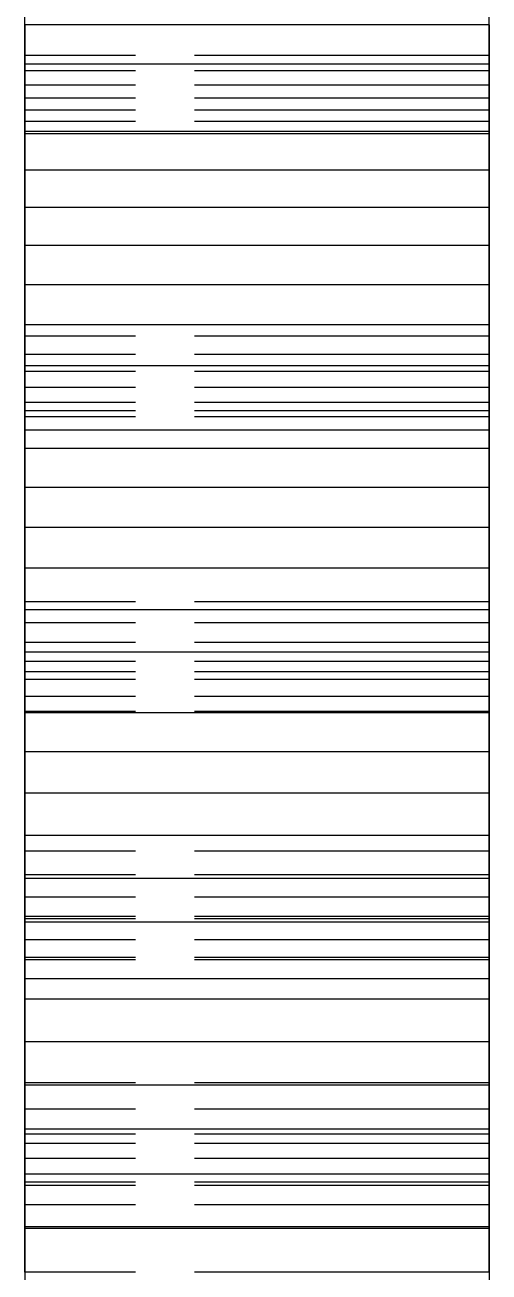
# Model space of a CAD drawing. Header units: millimetres. Extents: x -25 to 154, y -46 to 51.
# Drawn here: x 46 to 48, y -18.64 to -13.27 of the extents above; entities that cross this region are included whole.
import ezdxf

# ---------------------------------------------------------------- set-up
doc = ezdxf.new("R2010")
doc.units = ezdxf.units.MM
doc.linetypes.add('DASHED', pattern=[1.524, 1.27, -0.254])
doc.layers.add('HIDDEN', color=8, linetype='DASHED')
doc.layers.add('VISIBLE', color=7, linetype='CONTINUOUS')

msp = doc.modelspace()

# ---------------------------------------------------------------- linework, layer by layer
at = {"layer": 'HIDDEN'}
for points in [[(45.99936, -13.26827), (45.99936, -13.43748)], [(47.99936, -13.26827), (47.99936, -13.43748)], [(45.99936, -13.39944), (45.99936, -13.46561)], [(45.99936, -13.72725), (45.99936, -13.39944)], [(45.99936, -13.39944), (45.99936, -13.73739)], [(45.99936, -13.46561), (45.99936, -13.39944)], [(47.99936, -13.39944), (45.99936, -13.39944)], [(47.99936, -13.39944), (45.99936, -13.39944)], [(47.99936, -13.39944), (47.99936, -13.46561)], [(47.99936, -13.72725), (47.99936, -13.39944)], [(47.99936, -13.39944), (47.99936, -13.73739)], [(47.99936, -13.46561), (47.99936, -13.39944)], [(45.99936, -13.43748), (45.99936, -13.72725)], [(47.99936, -13.43748), (45.99936, -13.43748)], [(45.99936, -13.46561), (45.99936, -13.52682)], [(45.99936, -13.52682), (45.99936, -13.46561)], [(47.99936, -13.46561), (45.99936, -13.46561)], [(47.99936, -13.46561), (45.99936, -13.46561)], [(47.99936, -13.43748), (47.99936, -13.72725)], [(47.99936, -13.46561), (47.99936, -13.52682)], [(47.99936, -13.52682), (47.99936, -13.46561)], [(45.99936, -13.52682), (45.99936, -13.5834)], [(45.99936, -13.5834), (45.99936, -13.52682)], [(47.99936, -13.52682), (45.99936, -13.52682)], [(47.99936, -13.52682), (45.99936, -13.52682)], [(47.99936, -13.52682), (47.99936, -13.5834)], [(47.99936, -13.5834), (47.99936, -13.52682)], [(45.99936, -13.5834), (45.99936, -13.63555)], [(45.99936, -13.63555), (45.99936, -13.5834)], [(47.99936, -13.5834), (45.99936, -13.5834)], [(47.99936, -13.5834), (45.99936, -13.5834)], [(47.99936, -13.5834), (47.99936, -13.63555)], [(47.99936, -13.63555), (47.99936, -13.5834)], [(45.99936, -13.63555), (45.99936, -13.68345)], [(45.99936, -13.68345), (45.99936, -13.63555)], [(47.99936, -13.63555), (45.99936, -13.63555)], [(47.99936, -13.63555), (45.99936, -13.63555)], [(45.99936, -13.68345), (45.99936, -13.72725)], [(45.99936, -13.72725), (45.99936, -13.68345)], [(47.99936, -13.68345), (45.99936, -13.68345)], [(47.99936, -13.68345), (45.99936, -13.68345)], [(47.99936, -13.63555), (47.99936, -13.68345)], [(47.99936, -13.68345), (47.99936, -13.63555)], [(47.99936, -13.68345), (47.99936, -13.72725)], [(47.99936, -13.72725), (47.99936, -13.68345)], [(47.99936, -13.72725), (45.99936, -13.72725)], [(45.99936, -13.73739), (45.99936, -13.893)], [(47.99936, -13.73739), (45.99936, -13.73739)], [(47.99936, -13.73739), (47.99936, -13.893)], [(45.99936, -13.893), (45.99936, -14.05331)], [(47.99936, -13.893), (45.99936, -13.893)], [(47.99936, -13.893), (47.99936, -14.05331)], [(45.99936, -14.05331), (45.99936, -14.21797)], [(47.99936, -14.05331), (45.99936, -14.05331)], [(47.99936, -14.05331), (47.99936, -14.21797)], [(45.99936, -14.21797), (45.99936, -14.38673)], [(47.99936, -14.21797), (45.99936, -14.21797)], [(47.99936, -14.21797), (47.99936, -14.38673)], [(45.99936, -14.38673), (45.99936, -14.55936)], [(47.99936, -14.38673), (45.99936, -14.38673)], [(47.99936, -14.38673), (47.99936, -14.55936)], [(45.99936, -14.55936), (45.99936, -14.73568)], [(47.99936, -14.55936), (45.99936, -14.55936)], [(47.99936, -14.55936), (47.99936, -14.73568)], [(45.99936, -14.60783), (45.99936, -14.6861)], [(45.99936, -14.9284), (45.99936, -14.60783)], [(45.99936, -14.60783), (45.99936, -14.9284)], [(45.99936, -14.6861), (45.99936, -14.60783)], [(47.99936, -14.60783), (45.99936, -14.60783)], [(47.99936, -14.60783), (45.99936, -14.60783)], [(47.99936, -14.60783), (47.99936, -14.6861)], [(47.99936, -14.9284), (47.99936, -14.60783)], [(47.99936, -14.60783), (47.99936, -14.9284)], [(47.99936, -14.6861), (47.99936, -14.60783)], [(45.99936, -14.6861), (45.99936, -14.75966)], [(45.99936, -14.75966), (45.99936, -14.6861)], [(47.99936, -14.6861), (45.99936, -14.6861)], [(47.99936, -14.6861), (45.99936, -14.6861)], [(47.99936, -14.6861), (47.99936, -14.75966)], [(47.99936, -14.75966), (47.99936, -14.6861)], [(45.99936, -14.73568), (45.99936, -15.01151)], [(47.99936, -14.73568), (45.99936, -14.73568)], [(47.99936, -14.73568), (47.99936, -15.01151)], [(45.99936, -14.75966), (45.99936, -14.8288)], [(45.99936, -14.8288), (45.99936, -14.75966)], [(47.99936, -14.75966), (45.99936, -14.75966)], [(47.99936, -14.75966), (45.99936, -14.75966)], [(47.99936, -14.75966), (47.99936, -14.8288)], [(47.99936, -14.8288), (47.99936, -14.75966)], [(45.99936, -14.8288), (45.99936, -14.89372)], [(45.99936, -14.89372), (45.99936, -14.8288)], [(47.99936, -14.8288), (45.99936, -14.8288)], [(47.99936, -14.8288), (45.99936, -14.8288)], [(47.99936, -14.8288), (47.99936, -14.89372)], [(47.99936, -14.89372), (47.99936, -14.8288)], [(45.99936, -14.89372), (45.99936, -14.95458)], [(45.99936, -14.95458), (45.99936, -14.89372)], [(47.99936, -14.89372), (45.99936, -14.89372)], [(47.99936, -14.89372), (45.99936, -14.89372)], [(47.99936, -14.89372), (47.99936, -14.95458)], [(47.99936, -14.95458), (47.99936, -14.89372)], [(45.99936, -15.01151), (45.99936, -14.9284)], [(45.99936, -14.9284), (45.99936, -15.09151)], [(47.99936, -14.9284), (45.99936, -14.9284)], [(47.99936, -14.9284), (45.99936, -14.9284)], [(45.99936, -14.95458), (45.99936, -15.01151)], [(45.99936, -15.01151), (45.99936, -14.95458)], [(47.99936, -14.95458), (45.99936, -14.95458)], [(47.99936, -14.95458), (45.99936, -14.95458)], [(47.99936, -15.01151), (47.99936, -14.9284)], [(47.99936, -14.9284), (47.99936, -15.09151)], [(47.99936, -14.95458), (47.99936, -15.01151)], [(47.99936, -15.01151), (47.99936, -14.95458)], [(47.99936, -15.01151), (45.99936, -15.01151)], [(45.99936, -15.09151), (45.99936, -15.25906)], [(47.99936, -15.09151), (45.99936, -15.09151)], [(47.99936, -15.09151), (47.99936, -15.25906)], [(45.99936, -15.25906), (45.99936, -15.43073)], [(47.99936, -15.25906), (45.99936, -15.25906)], [(47.99936, -15.25906), (47.99936, -15.43073)], [(45.99936, -15.43073), (45.99936, -15.60625)], [(47.99936, -15.43073), (45.99936, -15.43073)], [(47.99936, -15.43073), (47.99936, -15.60625)], [(45.99936, -15.60625), (45.99936, -15.78542)], [(47.99936, -15.60625), (45.99936, -15.60625)], [(47.99936, -15.60625), (47.99936, -15.78542)], [(45.99936, -15.75099), (45.99936, -15.84101)], [(45.99936, -16.05273), (45.99936, -15.75099)], [(45.99936, -15.75099), (45.99936, -16.05273)], [(45.99936, -15.84101), (45.99936, -15.75099)], [(47.99936, -15.75099), (45.99936, -15.75099)], [(47.99936, -15.75099), (45.99936, -15.75099)], [(47.99936, -15.75099), (47.99936, -15.84101)], [(47.99936, -16.05273), (47.99936, -15.75099)], [(47.99936, -15.75099), (47.99936, -16.05273)], [(47.99936, -15.84101), (47.99936, -15.75099)], [(45.99936, -15.78542), (45.99936, -15.96807)], [(47.99936, -15.78542), (45.99936, -15.78542)], [(47.99936, -15.78542), (47.99936, -15.96807)], [(45.99936, -15.84101), (45.99936, -15.92658)], [(45.99936, -15.92658), (45.99936, -15.84101)], [(47.99936, -15.84101), (45.99936, -15.84101)], [(47.99936, -15.84101), (45.99936, -15.84101)], [(47.99936, -15.84101), (47.99936, -15.92658)], [(47.99936, -15.92658), (47.99936, -15.84101)], [(45.99936, -15.92658), (45.99936, -16.00797)], [(45.99936, -16.00797), (45.99936, -15.92658)], [(47.99936, -15.92658), (45.99936, -15.92658)], [(47.99936, -15.92658), (45.99936, -15.92658)], [(47.99936, -15.92658), (47.99936, -16.00797)], [(47.99936, -16.00797), (47.99936, -15.92658)], [(45.99936, -15.96807), (45.99936, -16.22874)], [(47.99936, -15.96807), (45.99936, -15.96807)], [(47.99936, -15.96807), (47.99936, -16.22874)], [(45.99936, -16.00797), (45.99936, -16.08537)], [(45.99936, -16.08537), (45.99936, -16.00797)], [(47.99936, -16.00797), (45.99936, -16.00797)], [(47.99936, -16.00797), (45.99936, -16.00797)], [(47.99936, -16.00797), (47.99936, -16.08537)], [(47.99936, -16.08537), (47.99936, -16.00797)], [(45.99936, -16.22262), (45.99936, -16.05273)], [(45.99936, -16.05273), (45.99936, -16.22262)], [(47.99936, -16.05273), (45.99936, -16.05273)], [(47.99936, -16.05273), (45.99936, -16.05273)], [(45.99936, -16.08537), (45.99936, -16.15891)], [(45.99936, -16.15891), (45.99936, -16.08537)], [(47.99936, -16.08537), (45.99936, -16.08537)], [(47.99936, -16.08537), (45.99936, -16.08537)], [(47.99936, -16.22262), (47.99936, -16.05273)], [(47.99936, -16.05273), (47.99936, -16.22262)], [(47.99936, -16.08537), (47.99936, -16.15891)], [(47.99936, -16.15891), (47.99936, -16.08537)], [(45.99936, -16.15891), (45.99936, -16.22874)], [(45.99936, -16.22874), (45.99936, -16.15891)], [(47.99936, -16.15891), (45.99936, -16.15891)], [(47.99936, -16.15891), (45.99936, -16.15891)], [(47.99936, -16.15891), (47.99936, -16.22874)], [(47.99936, -16.22874), (47.99936, -16.15891)], [(45.99936, -16.22874), (45.99936, -16.22262)], [(45.99936, -16.22262), (45.99936, -16.39667)], [(47.99936, -16.22262), (45.99936, -16.22262)], [(47.99936, -16.22262), (45.99936, -16.22262)], [(47.99936, -16.22874), (45.99936, -16.22874)], [(47.99936, -16.22874), (47.99936, -16.22262)], [(47.99936, -16.22262), (47.99936, -16.39667)], [(45.99936, -16.39667), (45.99936, -16.57457)], [(47.99936, -16.39667), (45.99936, -16.39667)], [(47.99936, -16.39667), (47.99936, -16.57457)], [(45.99936, -16.57457), (45.99936, -16.75607)], [(47.99936, -16.57457), (45.99936, -16.57457)], [(47.99936, -16.57457), (47.99936, -16.75607)], [(45.99936, -16.75607), (45.99936, -16.94098)], [(47.99936, -16.75607), (45.99936, -16.75607)], [(47.99936, -16.75607), (47.99936, -16.94098)], [(45.99936, -16.82379), (45.99936, -16.92517)], [(45.99936, -17.10537), (45.99936, -16.82379)], [(45.99936, -16.82379), (45.99936, -17.10537)], [(45.99936, -16.92517), (45.99936, -16.82379)], [(47.99936, -16.82379), (45.99936, -16.82379)], [(47.99936, -16.82379), (45.99936, -16.82379)], [(47.99936, -16.82379), (47.99936, -16.92517)], [(47.99936, -17.10537), (47.99936, -16.82379)], [(47.99936, -16.82379), (47.99936, -17.10537)], [(47.99936, -16.92517), (47.99936, -16.82379)], [(45.99936, -16.92517), (45.99936, -17.02237)], [(45.99936, -17.02237), (45.99936, -16.92517)], [(47.99936, -16.92517), (45.99936, -16.92517)], [(47.99936, -16.92517), (45.99936, -16.92517)], [(45.99936, -16.94098), (45.99936, -17.12914)], [(47.99936, -16.94098), (45.99936, -16.94098)], [(47.99936, -16.92517), (47.99936, -17.02237)], [(47.99936, -17.02237), (47.99936, -16.92517)], [(47.99936, -16.94098), (47.99936, -17.12914)], [(45.99936, -17.02237), (45.99936, -17.11565)], [(45.99936, -17.11565), (45.99936, -17.02237)], [(47.99936, -17.02237), (45.99936, -17.02237)], [(47.99936, -17.02237), (45.99936, -17.02237)], [(47.99936, -17.02237), (47.99936, -17.11565)], [(47.99936, -17.11565), (47.99936, -17.02237)], [(45.99936, -17.28127), (45.99936, -17.10537)], [(45.99936, -17.10537), (45.99936, -17.28127)], [(47.99936, -17.10537), (45.99936, -17.10537)], [(47.99936, -17.10537), (45.99936, -17.10537)], [(45.99936, -17.11565), (45.99936, -17.20517)], [(45.99936, -17.20517), (45.99936, -17.11565)], [(47.99936, -17.11565), (45.99936, -17.11565)], [(47.99936, -17.11565), (45.99936, -17.11565)], [(47.99936, -17.28127), (47.99936, -17.10537)], [(47.99936, -17.10537), (47.99936, -17.28127)], [(47.99936, -17.11565), (47.99936, -17.20517)], [(47.99936, -17.20517), (47.99936, -17.11565)], [(45.99936, -17.12914), (45.99936, -17.37348)], [(47.99936, -17.12914), (45.99936, -17.12914)], [(47.99936, -17.12914), (47.99936, -17.37348)], [(45.99936, -17.20517), (45.99936, -17.29108)], [(45.99936, -17.29108), (45.99936, -17.20517)], [(47.99936, -17.20517), (45.99936, -17.20517)], [(47.99936, -17.20517), (45.99936, -17.20517)], [(47.99936, -17.20517), (47.99936, -17.29108)], [(47.99936, -17.29108), (47.99936, -17.20517)], [(45.99936, -17.37348), (45.99936, -17.28127)], [(45.99936, -17.28127), (45.99936, -17.46104)], [(47.99936, -17.28127), (45.99936, -17.28127)], [(47.99936, -17.28127), (45.99936, -17.28127)], [(47.99936, -17.37348), (47.99936, -17.28127)], [(47.99936, -17.28127), (47.99936, -17.46104)], [(45.99936, -17.29108), (45.99936, -17.37348)], [(45.99936, -17.37348), (45.99936, -17.29108)], [(47.99936, -17.29108), (45.99936, -17.29108)], [(47.99936, -17.29108), (45.99936, -17.29108)], [(47.99936, -17.29108), (47.99936, -17.37348)], [(47.99936, -17.37348), (47.99936, -17.29108)], [(47.99936, -17.37348), (45.99936, -17.37348)], [(45.99936, -17.46104), (45.99936, -17.64438)], [(47.99936, -17.46104), (45.99936, -17.46104)], [(47.99936, -17.46104), (47.99936, -17.64438)], [(45.99936, -17.64438), (45.99936, -17.83106)], [(47.99936, -17.64438), (45.99936, -17.64438)], [(47.99936, -17.64438), (47.99936, -17.83106)], [(45.99936, -17.82145), (45.99936, -17.93373)], [(45.99936, -18.08161), (45.99936, -17.82145)], [(45.99936, -17.82145), (45.99936, -18.08161)], [(45.99936, -17.93373), (45.99936, -17.82145)], [(47.99936, -17.82145), (45.99936, -17.82145)], [(47.99936, -17.82145), (45.99936, -17.82145)], [(45.99936, -17.83106), (45.99936, -18.02088)], [(47.99936, -17.83106), (45.99936, -17.83106)], [(47.99936, -17.82145), (47.99936, -17.93373)], [(47.99936, -18.08161), (47.99936, -17.82145)], [(47.99936, -17.82145), (47.99936, -18.08161)], [(47.99936, -17.93373), (47.99936, -17.82145)], [(47.99936, -17.83106), (47.99936, -18.02088)], [(45.99936, -17.93373), (45.99936, -18.04214)], [(45.99936, -18.04214), (45.99936, -17.93373)], [(47.99936, -17.93373), (45.99936, -17.93373)], [(47.99936, -17.93373), (45.99936, -17.93373)], [(47.99936, -17.93373), (47.99936, -18.04214)], [(47.99936, -18.04214), (47.99936, -17.93373)], [(45.99936, -18.02088), (45.99936, -18.2137)], [(47.99936, -18.02088), (45.99936, -18.02088)], [(47.99936, -18.02088), (47.99936, -18.2137)], [(45.99936, -18.04214), (45.99936, -18.14688)], [(45.99936, -18.14688), (45.99936, -18.04214)], [(47.99936, -18.04214), (45.99936, -18.04214)], [(47.99936, -18.04214), (45.99936, -18.04214)], [(45.99936, -18.26274), (45.99936, -18.08161)], [(45.99936, -18.08161), (45.99936, -18.26274)], [(47.99936, -18.08161), (45.99936, -18.08161)], [(47.99936, -18.08161), (45.99936, -18.08161)], [(47.99936, -18.04214), (47.99936, -18.14688)], [(47.99936, -18.14688), (47.99936, -18.04214)], [(47.99936, -18.26274), (47.99936, -18.08161)], [(47.99936, -18.08161), (47.99936, -18.26274)], [(45.99936, -18.14688), (45.99936, -18.24814)], [(45.99936, -18.24814), (45.99936, -18.14688)], [(47.99936, -18.14688), (45.99936, -18.14688)], [(47.99936, -18.14688), (45.99936, -18.14688)], [(47.99936, -18.14688), (47.99936, -18.24814)], [(47.99936, -18.24814), (47.99936, -18.14688)], [(45.99936, -18.2137), (45.99936, -18.44062)], [(47.99936, -18.2137), (45.99936, -18.2137)], [(45.99936, -18.24814), (45.99936, -18.34602)], [(45.99936, -18.34602), (45.99936, -18.24814)], [(47.99936, -18.24814), (45.99936, -18.24814)], [(47.99936, -18.24814), (45.99936, -18.24814)], [(47.99936, -18.2137), (47.99936, -18.44062)], [(47.99936, -18.24814), (47.99936, -18.34602)], [(47.99936, -18.34602), (47.99936, -18.24814)], [(45.99936, -18.44062), (45.99936, -18.26274)], [(45.99936, -18.26274), (45.99936, -18.44743)], [(47.99936, -18.26274), (45.99936, -18.26274)], [(47.99936, -18.26274), (45.99936, -18.26274)], [(47.99936, -18.44062), (47.99936, -18.26274)], [(47.99936, -18.26274), (47.99936, -18.44743)], [(45.99936, -18.34602), (45.99936, -18.44062)], [(45.99936, -18.44062), (45.99936, -18.34602)], [(47.99936, -18.34602), (45.99936, -18.34602)], [(47.99936, -18.34602), (45.99936, -18.34602)], [(47.99936, -18.34602), (47.99936, -18.44062)], [(47.99936, -18.44062), (47.99936, -18.34602)], [(47.99936, -18.44062), (45.99936, -18.44062)], [(45.99936, -18.44743), (45.99936, -18.63539)], [(47.99936, -18.44743), (45.99936, -18.44743)], [(47.99936, -18.44743), (47.99936, -18.63539)], [(45.99936, -18.63539), (45.99936, -18.8264)], [(47.99936, -18.63539), (45.99936, -18.63539)], [(47.99936, -18.63539), (47.99936, -18.8264)]]:
    msp.add_lwpolyline(points, dxfattribs=at)
at = {"layer": 'VISIBLE'}
for points in [[(45.99936, -13.26827), (45.99936, -13.10295)], [(47.99936, -13.26827), (47.99936, -13.10295)], [(45.99936, -13.43748), (45.99936, -13.26827)], [(47.99936, -13.26827), (45.99936, -13.26827)], [(47.99936, -13.43748), (47.99936, -13.26827)], [(45.99936, -13.72725), (45.99936, -13.43748)], [(47.99936, -13.43748), (45.99936, -13.43748)], [(47.99936, -13.72725), (47.99936, -13.43748)], [(45.99936, -13.73739), (45.99936, -13.72725)], [(47.99936, -13.72725), (45.99936, -13.72725)], [(45.99936, -13.893), (45.99936, -13.73739)], [(47.99936, -13.73739), (45.99936, -13.73739)], [(47.99936, -13.73739), (47.99936, -13.72725)], [(47.99936, -13.893), (47.99936, -13.73739)], [(45.99936, -14.05331), (45.99936, -13.893)], [(47.99936, -13.893), (45.99936, -13.893)], [(47.99936, -14.05331), (47.99936, -13.893)], [(45.99936, -14.21797), (45.99936, -14.05331)], [(47.99936, -14.05331), (45.99936, -14.05331)], [(47.99936, -14.21797), (47.99936, -14.05331)], [(45.99936, -14.38673), (45.99936, -14.21797)], [(47.99936, -14.21797), (45.99936, -14.21797)], [(47.99936, -14.38673), (47.99936, -14.21797)], [(45.99936, -14.55936), (45.99936, -14.38673)], [(47.99936, -14.38673), (45.99936, -14.38673)], [(47.99936, -14.55936), (47.99936, -14.38673)], [(45.99936, -14.73568), (45.99936, -14.55936)], [(47.99936, -14.55936), (45.99936, -14.55936)], [(47.99936, -14.73568), (47.99936, -14.55936)], [(45.99936, -15.01151), (45.99936, -14.73568)], [(47.99936, -14.73568), (45.99936, -14.73568)], [(47.99936, -15.01151), (47.99936, -14.73568)], [(45.99936, -15.09151), (45.99936, -15.01151)], [(47.99936, -15.01151), (45.99936, -15.01151)], [(47.99936, -15.09151), (47.99936, -15.01151)], [(45.99936, -15.25906), (45.99936, -15.09151)], [(47.99936, -15.09151), (45.99936, -15.09151)], [(47.99936, -15.25906), (47.99936, -15.09151)], [(45.99936, -15.43073), (45.99936, -15.25906)], [(47.99936, -15.25906), (45.99936, -15.25906)], [(47.99936, -15.43073), (47.99936, -15.25906)], [(45.99936, -15.60625), (45.99936, -15.43073)], [(47.99936, -15.43073), (45.99936, -15.43073)], [(47.99936, -15.60625), (47.99936, -15.43073)], [(45.99936, -15.78542), (45.99936, -15.60625)], [(47.99936, -15.60625), (45.99936, -15.60625)], [(47.99936, -15.78542), (47.99936, -15.60625)], [(45.99936, -15.96807), (45.99936, -15.78542)], [(47.99936, -15.78542), (45.99936, -15.78542)], [(47.99936, -15.96807), (47.99936, -15.78542)], [(45.99936, -16.22874), (45.99936, -15.96807)], [(47.99936, -15.96807), (45.99936, -15.96807)], [(47.99936, -16.22874), (47.99936, -15.96807)], [(45.99936, -16.39667), (45.99936, -16.22874)], [(47.99936, -16.22874), (45.99936, -16.22874)], [(47.99936, -16.39667), (47.99936, -16.22874)], [(45.99936, -16.57457), (45.99936, -16.39667)], [(47.99936, -16.39667), (45.99936, -16.39667)], [(47.99936, -16.57457), (47.99936, -16.39667)], [(45.99936, -16.75607), (45.99936, -16.57457)], [(47.99936, -16.57457), (45.99936, -16.57457)], [(47.99936, -16.75607), (47.99936, -16.57457)], [(45.99936, -16.94098), (45.99936, -16.75607)], [(47.99936, -16.75607), (45.99936, -16.75607)], [(47.99936, -16.94098), (47.99936, -16.75607)], [(45.99936, -17.12914), (45.99936, -16.94098)], [(47.99936, -16.94098), (45.99936, -16.94098)], [(47.99936, -17.12914), (47.99936, -16.94098)], [(45.99936, -17.37348), (45.99936, -17.12914)], [(47.99936, -17.12914), (45.99936, -17.12914)], [(47.99936, -17.37348), (47.99936, -17.12914)], [(45.99936, -17.46104), (45.99936, -17.37348)], [(47.99936, -17.37348), (45.99936, -17.37348)], [(47.99936, -17.46104), (47.99936, -17.37348)], [(45.99936, -17.64438), (45.99936, -17.46104)], [(47.99936, -17.46104), (45.99936, -17.46104)], [(47.99936, -17.64438), (47.99936, -17.46104)], [(45.99936, -17.83106), (45.99936, -17.64438)], [(47.99936, -17.64438), (45.99936, -17.64438)], [(47.99936, -17.83106), (47.99936, -17.64438)], [(45.99936, -18.02088), (45.99936, -17.83106)], [(47.99936, -17.83106), (45.99936, -17.83106)], [(47.99936, -18.02088), (47.99936, -17.83106)], [(45.99936, -18.2137), (45.99936, -18.02088)], [(47.99936, -18.02088), (45.99936, -18.02088)], [(47.99936, -18.2137), (47.99936, -18.02088)], [(45.99936, -18.44062), (45.99936, -18.2137)], [(47.99936, -18.2137), (45.99936, -18.2137)], [(47.99936, -18.44062), (47.99936, -18.2137)], [(45.99936, -18.44743), (45.99936, -18.44062)], [(47.99936, -18.44062), (45.99936, -18.44062)], [(45.99936, -18.63539), (45.99936, -18.44743)], [(47.99936, -18.44743), (45.99936, -18.44743)], [(47.99936, -18.44743), (47.99936, -18.44062)], [(47.99936, -18.63539), (47.99936, -18.44743)]]:
    msp.add_lwpolyline(points, dxfattribs=at)

doc.saveas('drawing.dxf')
